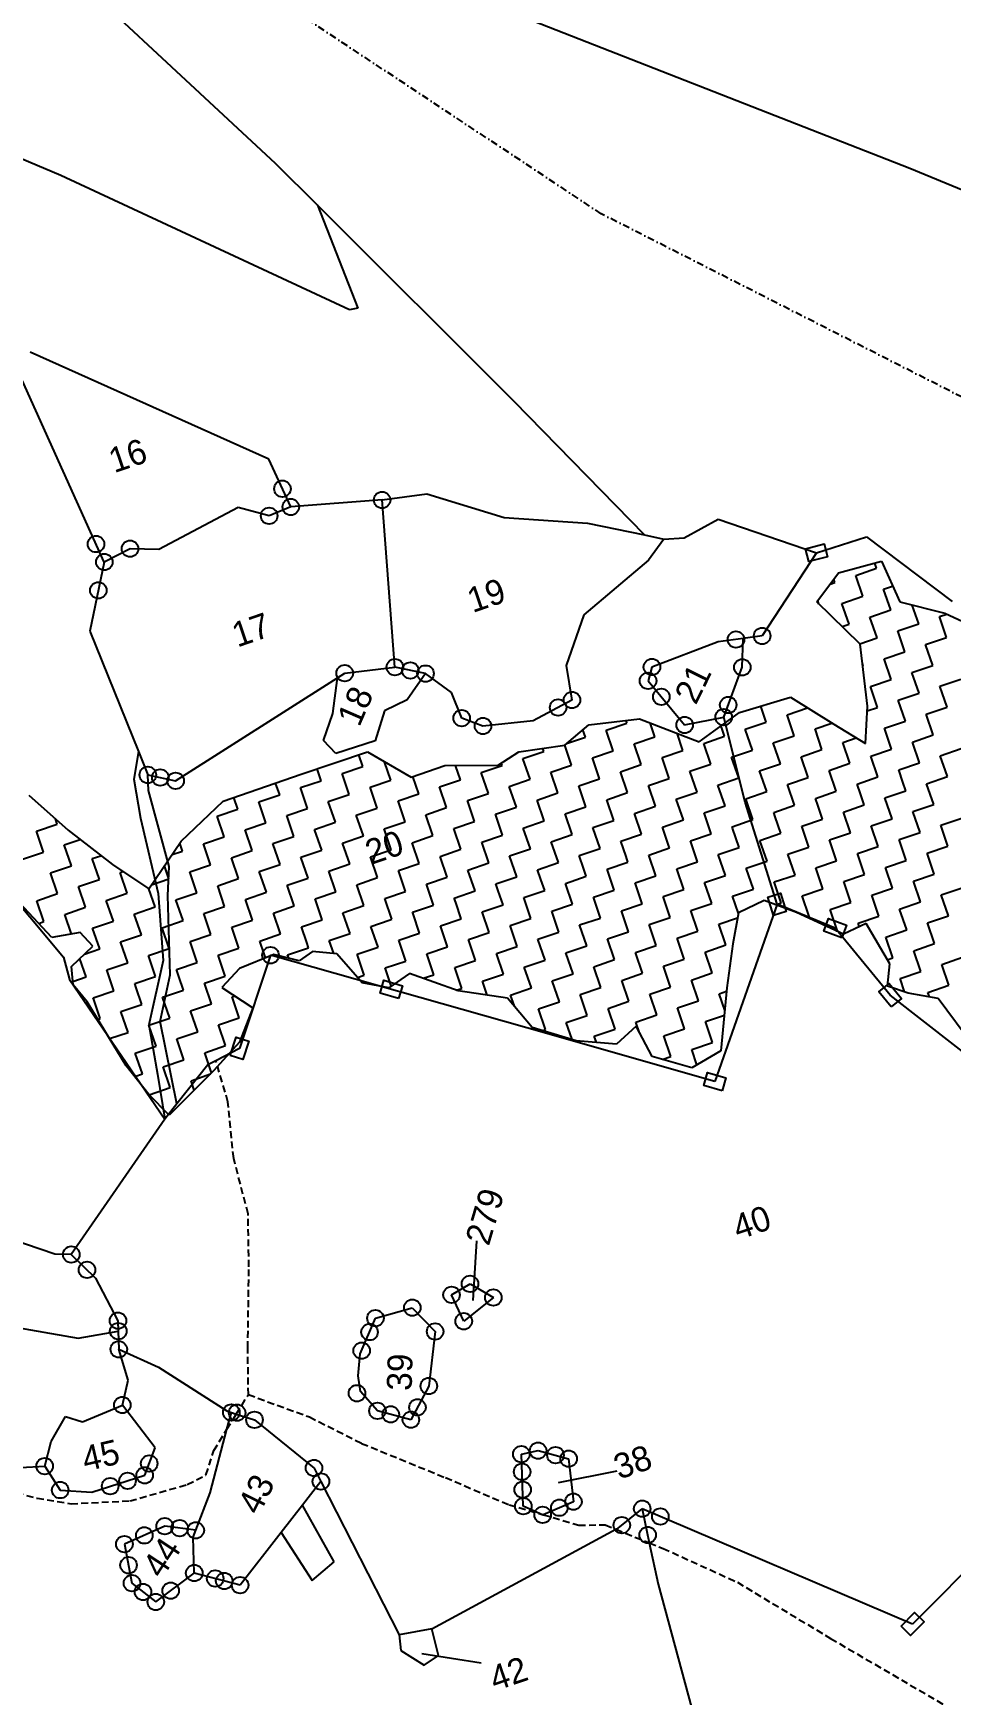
# Model space of a CAD drawing. Header units: metres. Extents: x 322986 to 329400, y 1832749 to 1836820.
# Drawn here: x 327914 to 328584, y 1834512 to 1835725 of the extents above; entities that cross this region are included whole.
import ezdxf

# ---------------------------------------------------------------- set-up
doc = ezdxf.new("R2010")
doc.units = ezdxf.units.M
doc.header["$MEASUREMENT"] = 0
doc.linetypes.add('DASHDOT', pattern=[1, 0.5, -0.25, 0, -0.25])
doc.linetypes.add('DASHED', pattern=[0.75, 0.5, -0.25])
for name, color, linetype in [('LINE_FOOTPATH', 1, 'DASHED'), ('POLY_HATCH', 12, 'Continuous'), ('POLY_PARCEL', 6, 'Continuous'), ('POLY_WATER', 4, 'Continuous'), ('TEXT_PARCEL', 7, 'Continuous'), ('V_BOUND_STREAM_LINE', 7, 'DASHDOT')]:
    doc.layers.add(name, color=color, linetype=linetype)
doc.styles.get("Standard").update_dxf_attribs({"font": 'simplex.shx'})
doc.styles.add('TEXT_MAP', font='')
doc.styles.get('TEXT_MAP').set_extended_font_data('Kruti Dev 050')
doc.dimstyles.get("Standard").update_dxf_attribs({"dimtxt": 0.18, "dimasz": 0.18, "dimexe": 0.18, "dimexo": 0.0625, "dimgap": 0.09, "dimtad": 0, "dimtih": 1, "dimtoh": 1, "dimdec": 4, "dimzin": 0, "dimdsep": 46, "dimtxsty": 'Standard', "dimcen": 0.09, "dimadec": 0, "dimazin": 0, "dimtfac": 1, "dimtdec": 4, "dimtofl": 0, "dimtmove": 0, "dimatfit": 3, "dimfxl": 1, "dimtolj": 1, "dimtzin": 0, "dimarcsym": 0})

msp = doc.modelspace()

# ---------------------------------------------------------------- linework, layer by layer
for points in [[(328478.2, 1835348.9), (328491.9, 1835352.4), (328494.3, 1835343), (328480.6, 1835339.5)], [(328454.9, 1835081.1), (328450.7, 1835094.5), (328460, 1835097.4), (328464.2, 1835084)], [(328504.9, 1835064.8), (328491.7, 1835069.7), (328495, 1835078.8), (328508.2, 1835073.9)], [(328181.1, 1835020.4), (328167.6, 1835024.4), (328170.4, 1835033.8), (328183.9, 1835029.7)], [(328540.8, 1835014.3), (328531.8, 1835025.2), (328539.4, 1835031.4), (328548.3, 1835020.5)], [(328058.1, 1834978.9), (328062.6, 1834992.2), (328071.8, 1834989.2), (328067.4, 1834975.8)], [(328417.5, 1834953.1), (328403.9, 1834956.9), (328406.6, 1834966.3), (328420.1, 1834962.4)], [(328548, 1834562), (328557.9, 1834571.9), (328564.8, 1834565.1), (328554.9, 1834555.1)]]:
    msp.add_lwpolyline(points, close=True)
for centre in [(328096.3, 1835392.7), (328102.4, 1835379.4), (328169.1, 1835384.5), (328086.6, 1835372.9), (327960.2, 1835352.3), (327985, 1835348.9), (327966.2, 1835339.2), (327961.9, 1835318.5), (328427.5, 1835282.6), (328446.6, 1835285.2), (328141.8, 1835258), (328178.4, 1835262.4), (328189.7, 1835260), (328200.8, 1835257.7), (328366.1, 1835262.5), (328432.1, 1835262.3), (328363.3, 1835252.4), (328297.6, 1835232.9), (328307.7, 1835238.4), (328373, 1835240.7), (328421.8, 1835234.8), (328227.2, 1835225.2), (328390, 1835220.2), (328418.5, 1835225.9), (328242.7, 1835219.4), (327998, 1835183.7), (328007.1, 1835181.8), (328018.3, 1835179.4), (328087.6, 1835052), (327942.1, 1834833.4), (327953.6, 1834822.2), (328233.3, 1834812), (328219.8, 1834804), (328250.3, 1834802), (327976.2, 1834785.1), (328164.2, 1834786.9), (328191.1, 1834794.6), (328228.7, 1834784.7), (327976.4, 1834777.5), (328159.9, 1834776.8), (328207.8, 1834777.2), (327976.8, 1834764.2), (328154.1, 1834763.2), (328203.2, 1834737.4), (327979.4, 1834723.5), (328150.7, 1834732.1), (328059, 1834718.1), (328063.2, 1834717.9), (328075.9, 1834712.7), (328165.7, 1834719.3), (328175.4, 1834716.7), (328190.1, 1834712.8), (328194.9, 1834721.8), (328270.8, 1834687.6), (328283, 1834690.2), (328295.7, 1834686.9), (327922.7, 1834678.9), (327999, 1834680.8), (328119.4, 1834677.5), (328271.3, 1834674.8), (328305.3, 1834684.3), (327970.5, 1834664.2), (327983.2, 1834668.2), (327995.7, 1834672.2), (328124.4, 1834667.7), (328271.7, 1834661.7), (327934, 1834661.4), (328272.2, 1834649.6), (328308.8, 1834652.9), (328286.3, 1834643.3), (328298.5, 1834648.5), (328359, 1834647.8), (328372.3, 1834642.1), (327995.4, 1834628.3), (328010.3, 1834635), (328021.3, 1834633.6), (328033, 1834632), (328344.1, 1834635.8), (328363, 1834628.6), (327980.9, 1834621.9), (327983.9, 1834606.5), (327986.4, 1834593.4), (328031.9, 1834600.8), (328047.2, 1834596.8), (328053.8, 1834595), (328065.4, 1834591.9), (327994.5, 1834587), (328003.8, 1834579.7), (328014.7, 1834587.9)]:
    msp.add_circle(centre, 6.03)
at = {"layer": 'LINE_FOOTPATH', "ltscale": 10}
for p, q in [((328056.5, 1834944.9), (328047.7, 1834975)), ((328060.7, 1834903.6), (328056.5, 1834944.9)), ((328071.2, 1834863.1), (328060.7, 1834903.6)), ((328071.8, 1834824.5), (328071.2, 1834863.1)), ((328071, 1834765.1), (328071.8, 1834824.5)), ((328071.4, 1834731.1), (328071, 1834765.1)), ((328062.6, 1834716.9), (328071.4, 1834731.1)), ((328071.4, 1834731.1), (328116, 1834714.8)), ((328055.8, 1834705.8), (328062.6, 1834716.9)), ((328046.2, 1834690.3), (328055.8, 1834705.8)), ((328116, 1834714.8), (328154.1, 1834695.5)), ((328154.1, 1834695.5), (328215.3, 1834670.5)), ((328040.4, 1834672.4), (328046.2, 1834690.3)), ((327866, 1834669), (327917.1, 1834655.5)), ((328026.8, 1834665.4), (328040.4, 1834672.4)), ((328215.3, 1834670.5), (328261.8, 1834650.7)), ((327985, 1834653.5), (328026.8, 1834665.4)), ((327917.1, 1834655.5), (327941.9, 1834651.4)), ((327941.9, 1834651.4), (327985, 1834653.5)), ((328261.8, 1834650.7), (328284.4, 1834644.1)), ((328284.4, 1834644.1), (328286.7, 1834643.4)), ((328286.7, 1834643.4), (328312.7, 1834635.8)), ((328312.7, 1834635.8), (328332, 1834636)), ((328332, 1834636), (328339.8, 1834632.8)), ((328339.8, 1834632.8), (328364.2, 1834622.8)), ((328364.2, 1834622.8), (328374.2, 1834618.8)), ((328374.2, 1834618.8), (328428.5, 1834594.1)), ((328428.5, 1834594.1), (328496.5, 1834553.1)), ((328496.5, 1834553.1), (328583.4, 1834502.3))]:
    msp.add_line(p, q, dxfattribs=at)
at = {"layer": 'POLY_HATCH'}
for p, q in [((328502.4, 1835331.2), (328533.7, 1835339.7)), ((328533.7, 1835339.7), (328547.2, 1835310.1)), ((328486.5, 1835310), (328502.4, 1835331.2)), ((328518.2, 1835279.3), (328486.5, 1835310)), ((328547.2, 1835310.1), (328579.9, 1835301.8)), ((328579.9, 1835301.8), (328605.8, 1835290)), ((328523.5, 1835233.9), (328518.2, 1835279.3)), ((328430.1, 1835229.2), (328467.3, 1835240.4)), ((328467.3, 1835240.4), (328499, 1835220.7)), ((328400.7, 1835207.8), (328430.1, 1835229.2)), ((328522, 1835206.6), (328523.5, 1835233.9)), ((328302.5, 1835205.5), (328320, 1835220.4)), ((328320, 1835220.4), (328357.1, 1835224.7)), ((328357.1, 1835224.7), (328400.7, 1835207.8)), ((328499, 1835220.7), (328522, 1835206.6)), ((328268.8, 1835200.5), (328302.5, 1835205.5)), ((328110, 1835184.3), (328158.4, 1835200.5)), ((328158.4, 1835200.5), (328190.3, 1835182.1)), ((328190.3, 1835182.1), (328214.8, 1835190.7)), ((328214.8, 1835190.7), (328253.9, 1835190.8)), ((328253.9, 1835190.8), (328268.8, 1835200.5)), ((328052.9, 1835164.5), (328110, 1835184.3)), ((327911.1, 1835168.9), (327939.9, 1835143.3)), ((328022.4, 1835135.4), (328052.9, 1835164.5)), ((327939.9, 1835143.3), (327972.1, 1835118.3)), ((327998.8, 1835100.5), (328022.4, 1835135.4)), ((327972.1, 1835118.3), (327998.8, 1835100.5)), ((327928, 1835065), (327901.2, 1835093.8)), ((328429.4, 1835083), (328425.1, 1835060.3)), ((328448.1, 1835092.1), (328429.4, 1835083)), ((328471.8, 1835083.3), (328448.1, 1835092.1)), ((328505.9, 1835067.4), (328471.8, 1835083.3)), ((327948.6, 1835068.7), (327928, 1835065)), ((327957.9, 1835058.6), (327948.6, 1835068.7)), ((328522.6, 1835075.3), (328505.9, 1835067.4)), ((328539.8, 1835045.7), (328522.6, 1835075.3)), ((327942.3, 1835043.7), (327957.9, 1835058.6)), ((328425.1, 1835060.3), (328420.8, 1835028.3)), ((328090.1, 1835052.5), (328064.9, 1835042.3)), ((328108.6, 1835048), (328090.1, 1835052.5)), ((328118.3, 1835054.7), (328108.6, 1835048)), ((328135.9, 1835053), (328118.3, 1835054.7)), ((328154.5, 1835031.9), (328135.9, 1835053)), ((328538.2, 1835029.5), (328539.8, 1835045.7)), ((327943.5, 1835030.3), (327942.3, 1835043.7)), ((328064.9, 1835042.3), (328052.1, 1835028.4)), ((328173.9, 1835028.3), (328154.5, 1835031.9)), ((328189.1, 1835038.7), (328173.9, 1835028.3)), ((328224.7, 1835025.9), (328189.1, 1835038.7)), ((327953.6, 1835018), (327943.5, 1835030.3)), ((328052.1, 1835028.4), (328074.7, 1835013.6)), ((328260.7, 1835020.6), (328224.7, 1835025.9)), ((328278.7, 1834999.3), (328260.7, 1835020.6)), ((328420.8, 1835028.3), (328416.5, 1834982.2)), ((328553.2, 1835024.4), (328538.2, 1835029.5)), ((328575.2, 1835020.5), (328553.2, 1835024.4)), ((328601.1, 1834985.3), (328575.2, 1835020.5)), ((327982.1, 1834971.3), (327953.6, 1835018)), ((328074.7, 1835013.6), (328065, 1834988.5)), ((328310.7, 1834989.6), (328278.7, 1834999.3)), ((328354.6, 1835000.2), (328340.3, 1834987)), ((328366.2, 1834978), (328354.6, 1835000.2)), ((328065, 1834988.5), (328046, 1834967.5)), ((328340.3, 1834987), (328310.7, 1834989.6)), ((327998.8, 1834950.2), (327982.1, 1834971.3)), ((328395.2, 1834969.7), (328366.2, 1834978)), ((328416.5, 1834982.2), (328395.2, 1834969.7)), ((328046, 1834967.5), (328013.5, 1834935.2)), ((328013.5, 1834935.2), (327998.8, 1834950.2))]:
    msp.add_line(p, q, dxfattribs=at)
at = {"layer": 'POLY_HATCH', "linetype": 'Continuous'}
for p, q in [((328530.1, 1835334.6), (328528.8, 1835338.4)), ((328496.3, 1835323.1), (328499.7, 1835324.2)), ((328499.7, 1835324.2), (328498.9, 1835326.6)), ((328514.9, 1835329.4), (328530.1, 1835334.6)), ((328520.1, 1835314.2), (328514.9, 1835329.4)), ((328488.1, 1835308.5), (328487.2, 1835311)), ((328504.9, 1835309), (328520.1, 1835314.2)), ((328535.3, 1835319.4), (328541.9, 1835321.6)), ((328540.5, 1835304.2), (328535.3, 1835319.4)), ((328510.1, 1835293.8), (328504.9, 1835309)), ((328525.3, 1835299), (328540.5, 1835304.2)), ((328530.5, 1835283.8), (328525.3, 1835299)), ((328560.9, 1835294.1), (328556.2, 1835307.8)), ((328576.1, 1835299.3), (328581.4, 1835301.1)), ((328581.3, 1835284.1), (328576.1, 1835299.3)), ((328505, 1835292.1), (328510.1, 1835293.8)), ((328545.7, 1835289), (328560.9, 1835294.1)), ((328550.8, 1835273.7), (328545.7, 1835289)), ((328518, 1835279.5), (328530.5, 1835283.8)), ((328566, 1835278.9), (328581.3, 1835284.1)), ((328571.2, 1835263.7), (328566, 1835278.9)), ((328520.4, 1835263.4), (328519.9, 1835265)), ((328520.1, 1835263.3), (328520.4, 1835263.4)), ((328535.6, 1835268.6), (328550.8, 1835273.7)), ((328540.8, 1835253.4), (328535.6, 1835268.6)), ((328556, 1835258.5), (328571.2, 1835263.7)), ((328525.6, 1835248.2), (328540.8, 1835253.4)), ((328561.2, 1835243.3), (328556, 1835258.5)), ((328576.4, 1835248.5), (328591.6, 1835253.7)), ((328530.8, 1835233), (328525.6, 1835248.2)), ((328546, 1835238.2), (328561.2, 1835243.3)), ((328551.2, 1835222.9), (328546, 1835238.2)), ((328581.6, 1835233.3), (328576.4, 1835248.5)), ((328449.6, 1835222.3), (328445.6, 1835233.9)), ((328464.8, 1835227.5), (328479.8, 1835232.6)), ((328469.9, 1835212.3), (328464.8, 1835227.5)), ((328523.3, 1835230.4), (328530.8, 1835233)), ((328566.4, 1835228.1), (328581.6, 1835233.3)), ((328571.6, 1835212.9), (328566.4, 1835228.1)), ((328317.5, 1835211.3), (328315.7, 1835216.7)), ((328332.7, 1835216.4), (328347.9, 1835221.6)), ((328337.9, 1835201.2), (328332.7, 1835216.4)), ((328347.9, 1835221.6), (328347.3, 1835223.6)), ((328368.3, 1835211.6), (328364.9, 1835221.7)), ((328388.7, 1835201.6), (328384.5, 1835214.1)), ((328419.1, 1835211.9), (328416.6, 1835219.4)), ((328434.3, 1835217.1), (328449.6, 1835222.3)), ((328439.5, 1835201.9), (328434.3, 1835217.1)), ((328485.2, 1835217.4), (328497.5, 1835221.6)), ((328490.3, 1835202.2), (328485.2, 1835217.4)), ((328536, 1835217.8), (328551.2, 1835222.9)), ((328541.1, 1835202.6), (328536, 1835217.8)), ((328287.1, 1835200.9), (328286.4, 1835203.1)), ((328307.5, 1835190.9), (328302.5, 1835205.5)), ((328303.8, 1835206.6), (328317.5, 1835211.3)), ((328353.1, 1835206.4), (328368.3, 1835211.6)), ((328358.3, 1835191.2), (328353.1, 1835206.4)), ((328403.9, 1835206.7), (328419.1, 1835211.9)), ((328409.1, 1835191.5), (328403.9, 1835206.7)), ((328424.3, 1835196.7), (328439.5, 1835201.9)), ((328454.7, 1835207.1), (328469.9, 1835212.3)), ((328459.9, 1835191.9), (328454.7, 1835207.1)), ((328475.1, 1835197), (328490.3, 1835202.2)), ((328505.5, 1835207.4), (328515.3, 1835210.7)), ((328510.7, 1835192.2), (328505.5, 1835207.4)), ((328525.9, 1835197.4), (328541.1, 1835202.6)), ((328556.3, 1835207.7), (328571.6, 1835212.9)), ((328561.5, 1835192.5), (328556.3, 1835207.7)), ((328576.7, 1835197.7), (328591.9, 1835202.9)), ((328139.9, 1835184.7), (328155.1, 1835189.9)), ((328155.1, 1835189.9), (328152.2, 1835198.4)), ((328175.5, 1835179.9), (328170.9, 1835193.3)), ((328226.3, 1835180.2), (328222.7, 1835190.7)), ((328241.5, 1835185.4), (328256.7, 1835190.6)), ((328256.7, 1835190.6), (328256.1, 1835192.2)), ((328271.9, 1835195.7), (328287.1, 1835200.9)), ((328277.1, 1835180.5), (328271.9, 1835195.7)), ((328292.3, 1835185.7), (328307.5, 1835190.9)), ((328322.7, 1835196.1), (328337.9, 1835201.2)), ((328327.9, 1835180.9), (328322.7, 1835196.1)), ((328343.1, 1835186), (328358.3, 1835191.2)), ((328373.5, 1835196.4), (328388.7, 1835201.6)), ((328378.7, 1835181.2), (328373.5, 1835196.4)), ((328393.9, 1835186.4), (328409.1, 1835191.5)), ((328429.5, 1835181.5), (328424.3, 1835196.7)), ((328444.7, 1835186.7), (328459.9, 1835191.9)), ((328480.3, 1835181.8), (328475.1, 1835197)), ((328495.5, 1835187), (328510.7, 1835192.2)), ((328531.1, 1835182.2), (328525.9, 1835197.4)), ((328546.3, 1835187.3), (328561.5, 1835192.5)), ((328580.5, 1835186.6), (328576.7, 1835197.7)), ((328094.3, 1835169.2), (328091.3, 1835177.8)), ((328109.5, 1835174.4), (328124.7, 1835179.5)), ((328124.7, 1835179.5), (328121.7, 1835188.2)), ((328145.1, 1835169.5), (328139.9, 1835184.7)), ((328160.3, 1835174.7), (328175.5, 1835179.9)), ((328195.9, 1835169.8), (328191.5, 1835182.5)), ((328211.1, 1835175), (328226.3, 1835180.2)), ((328246.7, 1835170.2), (328241.5, 1835185.4)), ((328261.9, 1835175.3), (328277.1, 1835180.5)), ((328297.5, 1835170.5), (328292.3, 1835185.7)), ((328312.7, 1835175.7), (328327.9, 1835180.9)), ((328348.3, 1835170.8), (328343.1, 1835186)), ((328363.5, 1835176), (328378.7, 1835181.2)), ((328399.1, 1835171.2), (328393.9, 1835186.4)), ((328414.3, 1835176.3), (328429.5, 1835181.5)), ((328449.9, 1835171.5), (328444.7, 1835186.7)), ((328465.1, 1835176.7), (328480.3, 1835181.8)), ((328500.7, 1835171.8), (328495.5, 1835187)), ((328515.9, 1835177), (328531.1, 1835182.2)), ((328549.4, 1835178.3), (328546.3, 1835187.3)), ((328551.5, 1835172.1), (328549.4, 1835178.3)), ((328566.7, 1835177.3), (328581.9, 1835182.5)), ((328571.9, 1835162.1), (328566.7, 1835177.3)), ((328581.9, 1835182.5), (328580.5, 1835186.6)), ((328063.8, 1835158.8), (328060.9, 1835167.3)), ((328079, 1835164), (328094.3, 1835169.2)), ((328114.6, 1835159.1), (328109.5, 1835174.4)), ((328129.8, 1835164.3), (328145.1, 1835169.5)), ((328165.4, 1835159.5), (328160.3, 1835174.7)), ((328180.7, 1835164.7), (328195.9, 1835169.8)), ((328216.2, 1835159.8), (328211.1, 1835175)), ((328231.5, 1835165), (328246.7, 1835170.2)), ((328267.1, 1835160.1), (328261.9, 1835175.3)), ((328282.3, 1835165.3), (328297.5, 1835170.5)), ((328287.4, 1835150.1), (328282.3, 1835165.3)), ((328317.9, 1835160.5), (328312.7, 1835175.7)), ((328333.1, 1835165.6), (328348.3, 1835170.8)), ((328338.2, 1835150.4), (328333.1, 1835165.6)), ((328368.7, 1835160.8), (328363.5, 1835176)), ((328383.9, 1835166), (328399.1, 1835171.2)), ((328389.1, 1835150.8), (328383.9, 1835166)), ((328419.5, 1835161.1), (328414.3, 1835176.3)), ((328434.7, 1835166.3), (328449.9, 1835171.5)), ((328439.9, 1835151.1), (328434.7, 1835166.3)), ((328470.3, 1835161.5), (328465.1, 1835176.7)), ((328485.5, 1835166.6), (328500.7, 1835171.8)), ((328487.2, 1835161.6), (328485.5, 1835166.6)), ((328518.3, 1835169.9), (328515.9, 1835177)), ((328521.1, 1835161.8), (328518.3, 1835169.9)), ((328536.3, 1835167), (328551.5, 1835172.1)), ((328541.5, 1835151.7), (328536.3, 1835167)), ((328048.6, 1835153.6), (328063.8, 1835158.8)), ((328053.8, 1835138.4), (328048.6, 1835153.6)), ((328084.2, 1835148.8), (328079, 1835164)), ((328099.4, 1835154), (328114.6, 1835159.1)), ((328104.6, 1835138.8), (328099.4, 1835154)), ((328135, 1835149.1), (328129.8, 1835164.3)), ((328150.2, 1835154.3), (328165.4, 1835159.5)), ((328155.4, 1835139.1), (328150.2, 1835154.3)), ((328185.8, 1835149.4), (328180.7, 1835164.7)), ((328201, 1835154.6), (328216.2, 1835159.8)), ((328206.2, 1835139.4), (328201, 1835154.6)), ((328236.6, 1835149.8), (328231.5, 1835165)), ((328251.8, 1835155), (328267.1, 1835160.1)), ((328257, 1835139.7), (328251.8, 1835155)), ((328302.7, 1835155.3), (328317.9, 1835160.5)), ((328307.8, 1835140.1), (328302.7, 1835155.3)), ((328353.5, 1835155.6), (328368.7, 1835160.8)), ((328358.6, 1835140.4), (328353.5, 1835155.6)), ((328404.3, 1835155.9), (328419.5, 1835161.1)), ((328409.4, 1835140.7), (328404.3, 1835155.9)), ((328455.1, 1835156.3), (328470.3, 1835161.5)), ((328456.1, 1835153.2), (328455.1, 1835156.3)), ((328460.2, 1835141.1), (328456.1, 1835153.2)), ((328490.7, 1835151.4), (328487.2, 1835161.6)), ((328505.9, 1835156.6), (328521.1, 1835161.8)), ((328511.1, 1835141.4), (328505.9, 1835156.6)), ((328556.7, 1835156.9), (328571.9, 1835162.1)), ((328561.9, 1835141.7), (328556.7, 1835156.9)), ((327916.6, 1835142.6), (327931.8, 1835147.8)), ((327921.8, 1835127.4), (327916.6, 1835142.6)), ((327931.8, 1835147.8), (327930.5, 1835151.7)), ((328069, 1835143.6), (328084.2, 1835148.8)), ((328074.2, 1835128.4), (328069, 1835143.6)), ((328119.8, 1835143.9), (328135, 1835149.1)), ((328125, 1835128.7), (328119.8, 1835143.9)), ((328170.6, 1835144.3), (328185.8, 1835149.4)), ((328175.8, 1835129.1), (328170.6, 1835144.3)), ((328221.4, 1835144.6), (328236.6, 1835149.8)), ((328226.6, 1835129.4), (328221.4, 1835144.6)), ((328272.2, 1835144.9), (328287.4, 1835150.1)), ((328277.4, 1835129.7), (328272.2, 1835144.9)), ((328323, 1835145.3), (328338.2, 1835150.4)), ((328328.2, 1835130), (328323, 1835145.3)), ((328373.8, 1835145.6), (328389.1, 1835150.8)), ((328378.3, 1835132.4), (328373.8, 1835145.6)), ((328424.6, 1835145.9), (328439.9, 1835151.1)), ((328425, 1835144.9), (328424.6, 1835145.9)), ((328429.8, 1835130.7), (328425, 1835144.9)), ((328445, 1835135.9), (328460.2, 1835141.1)), ((328475.5, 1835146.2), (328490.7, 1835151.4)), ((328480.6, 1835131), (328475.5, 1835146.2)), ((328495.8, 1835136.2), (328511.1, 1835141.4)), ((328526.3, 1835146.6), (328541.5, 1835151.7)), ((328531.4, 1835131.4), (328526.3, 1835146.6)), ((328546.6, 1835136.5), (328561.9, 1835141.7)), ((328577.1, 1835146.9), (328592.3, 1835152.1)), ((328582.2, 1835131.7), (328577.1, 1835146.9)), ((327937, 1835132.6), (327948.6, 1835136.5)), ((327942.2, 1835117.4), (327937, 1835132.6)), ((328023.4, 1835128.1), (328021.4, 1835133.9)), ((328038.6, 1835133.3), (328053.8, 1835138.4)), ((328043.8, 1835118), (328038.6, 1835133.3)), ((328089.4, 1835133.6), (328104.6, 1835138.8)), ((328094.6, 1835118.4), (328089.4, 1835133.6)), ((328140.2, 1835133.9), (328155.4, 1835139.1)), ((328145.4, 1835118.7), (328140.2, 1835133.9)), ((328160.6, 1835123.9), (328175.8, 1835129.1)), ((328191, 1835134.2), (328206.2, 1835139.4)), ((328196.2, 1835119), (328191, 1835134.2)), ((328211.4, 1835124.2), (328226.6, 1835129.4)), ((328241.8, 1835134.6), (328257, 1835139.7)), ((328247, 1835119.4), (328241.8, 1835134.6)), ((328262.2, 1835124.5), (328277.4, 1835129.7)), ((328292.6, 1835134.9), (328307.8, 1835140.1)), ((328297.8, 1835119.7), (328292.6, 1835134.9)), ((328313, 1835124.9), (328328.2, 1835130)), ((328343.4, 1835135.2), (328358.6, 1835140.4)), ((328347.2, 1835124), (328343.4, 1835135.2)), ((328363.8, 1835125.2), (328379, 1835130.4)), ((328379, 1835130.4), (328378.3, 1835132.4)), ((328394.2, 1835135.6), (328409.3, 1835140.7)), ((328399.4, 1835120.3), (328394.2, 1835135.6)), ((328409.3, 1835140.7), (328409.4, 1835140.7)), ((328414.6, 1835125.5), (328429.8, 1835130.7)), ((328450.2, 1835120.7), (328445, 1835135.9)), ((328465.4, 1835125.9), (328480.6, 1835131)), ((328501, 1835121), (328495.8, 1835136.2)), ((328516.2, 1835126.2), (328531.4, 1835131.4)), ((328551.8, 1835121.3), (328546.6, 1835136.5)), ((328567, 1835126.5), (328582.2, 1835131.7)), ((327906.6, 1835122.2), (327921.8, 1835127.4)), ((327927, 1835112.2), (327942.2, 1835117.4)), ((327957.4, 1835122.6), (327963.8, 1835124.7)), ((327962.6, 1835107.4), (327957.4, 1835122.6)), ((328013.4, 1835107.7), (328010.1, 1835117.2)), ((328015.7, 1835125.5), (328023.4, 1835128.1)), ((328028.6, 1835112.9), (328043.8, 1835118)), ((328059, 1835123.2), (328074.2, 1835128.4)), ((328064.2, 1835108), (328059, 1835123.2)), ((328079.4, 1835113.2), (328094.6, 1835118.4)), ((328109.8, 1835123.6), (328125, 1835128.7)), ((328115, 1835108.3), (328109.8, 1835123.6)), ((328130.2, 1835113.5), (328145.4, 1835118.7)), ((328165.8, 1835108.7), (328160.6, 1835123.9)), ((328181, 1835113.9), (328196.2, 1835119)), ((328216.6, 1835109), (328211.4, 1835124.2)), ((328231.8, 1835114.2), (328247, 1835119.4)), ((328267.4, 1835109.3), (328262.2, 1835124.5)), ((328282.6, 1835114.5), (328297.8, 1835119.7)), ((328316.1, 1835115.7), (328313, 1835124.9)), ((328333.4, 1835114.8), (328348.6, 1835120)), ((328348.6, 1835120), (328347.2, 1835124)), ((328369, 1835110), (328363.8, 1835125.2)), ((328384.2, 1835115.2), (328399.4, 1835120.3)), ((328419.8, 1835110.3), (328414.6, 1835125.5)), ((328435, 1835115.5), (328450.2, 1835120.7)), ((328470.6, 1835110.6), (328465.4, 1835125.9)), ((328485.8, 1835115.8), (328501, 1835121)), ((328521.4, 1835111), (328516.2, 1835126.2)), ((328536.6, 1835116.2), (328551.8, 1835121.3)), ((328572.2, 1835111.3), (328567, 1835126.5)), ((327932.1, 1835097), (327927, 1835112.2)), ((327947.3, 1835102.2), (327962.6, 1835107.4)), ((327977.8, 1835112.5), (327979.7, 1835113.2)), ((327982.9, 1835097.3), (327977.8, 1835112.5)), ((328000.8, 1835103.4), (328013.4, 1835107.7)), ((328033.7, 1835097.7), (328028.6, 1835112.9)), ((328049, 1835102.8), (328064.2, 1835108)), ((328084.6, 1835098), (328079.4, 1835113.2)), ((328099.8, 1835103.2), (328115, 1835108.3)), ((328135.4, 1835098.3), (328130.2, 1835113.5)), ((328150.6, 1835103.5), (328165.8, 1835108.7)), ((328186.2, 1835098.6), (328181, 1835113.9)), ((328201.4, 1835103.8), (328216.6, 1835109)), ((328237, 1835099), (328231.8, 1835114.2)), ((328252.2, 1835104.2), (328267.4, 1835109.3)), ((328285, 1835107.3), (328282.6, 1835114.5)), ((328287.8, 1835099.3), (328285, 1835107.3)), ((328303, 1835104.5), (328318.2, 1835109.7)), ((328318.2, 1835109.7), (328316.1, 1835115.7)), ((328338.6, 1835099.6), (328333.4, 1835114.8)), ((328353.8, 1835104.8), (328369, 1835110)), ((328359, 1835089.6), (328353.8, 1835104.8)), ((328389.4, 1835100), (328384.2, 1835115.2)), ((328404.6, 1835105.1), (328419.8, 1835110.3)), ((328409.8, 1835089.9), (328404.6, 1835105.1)), ((328440.2, 1835100.3), (328435, 1835115.5)), ((328455.4, 1835105.5), (328470.6, 1835110.6)), ((328460.6, 1835090.3), (328455.4, 1835105.5)), ((328491, 1835100.6), (328485.8, 1835115.8)), ((328506.2, 1835105.8), (328521.4, 1835111)), ((328511.4, 1835090.6), (328506.2, 1835105.8)), ((328541.8, 1835100.9), (328536.6, 1835116.2)), ((328557, 1835106.1), (328572.2, 1835111.3)), ((328562.2, 1835090.9), (328557, 1835106.1)), ((327916.9, 1835091.8), (327932.1, 1835097)), ((327952.5, 1835087), (327947.3, 1835102.2)), ((327967.7, 1835092.1), (327982.9, 1835097.3)), ((328003.3, 1835087.3), (327998.8, 1835100.5)), ((328018.5, 1835092.5), (328033.7, 1835097.7)), ((328023.7, 1835077.3), (328018.5, 1835092.5)), ((328054.1, 1835087.6), (328049, 1835102.8)), ((328069.3, 1835092.8), (328084.6, 1835098)), ((328074.5, 1835077.6), (328069.3, 1835092.8)), ((328104.9, 1835088), (328099.8, 1835103.2)), ((328120.1, 1835093.1), (328135.4, 1835098.3)), ((328125.3, 1835077.9), (328120.1, 1835093.1)), ((328155.7, 1835088.3), (328150.6, 1835103.5)), ((328171, 1835093.5), (328186.2, 1835098.6)), ((328176.1, 1835078.3), (328171, 1835093.5)), ((328206.5, 1835088.6), (328201.4, 1835103.8)), ((328221.8, 1835093.8), (328237, 1835099)), ((328222.8, 1835090.6), (328221.8, 1835093.8)), ((328253.9, 1835099), (328252.2, 1835104.2)), ((328257.4, 1835088.9), (328253.9, 1835099)), ((328272.6, 1835094.1), (328287.8, 1835099.3)), ((328277.7, 1835078.9), (328272.6, 1835094.1)), ((328308.2, 1835089.3), (328303, 1835104.5)), ((328323.4, 1835094.4), (328338.6, 1835099.6)), ((328328.5, 1835079.2), (328323.4, 1835094.4)), ((328374.2, 1835094.8), (328389.4, 1835100)), ((328379.4, 1835079.6), (328374.2, 1835094.8)), ((328425, 1835095.1), (328440.2, 1835100.3)), ((328429.3, 1835082.5), (328425, 1835095.1)), ((328475.8, 1835095.4), (328491, 1835100.6)), ((328481, 1835080.2), (328475.8, 1835095.4)), ((328526.6, 1835095.8), (328541.8, 1835100.9)), ((328531.8, 1835080.6), (328526.6, 1835095.8)), ((328577.4, 1835096.1), (328592.6, 1835101.3)), ((328582.6, 1835080.9), (328577.4, 1835096.1)), ((327922.1, 1835076.6), (327916.9, 1835091.8)), ((327937.3, 1835081.8), (327952.5, 1835087)), ((327942.2, 1835067.5), (327937.3, 1835081.8)), ((327972.9, 1835076.9), (327967.7, 1835092.1)), ((327988.1, 1835082.1), (328003.3, 1835087.3)), ((327993.3, 1835066.9), (327988.1, 1835082.1)), ((328038.9, 1835082.4), (328054.1, 1835087.6)), ((328044.1, 1835067.2), (328038.9, 1835082.4)), ((328089.7, 1835082.8), (328104.9, 1835088)), ((328094.9, 1835067.6), (328089.7, 1835082.8)), ((328140.5, 1835083.1), (328155.7, 1835088.3)), ((328145.1, 1835069.8), (328140.5, 1835083.1)), ((328191.3, 1835083.4), (328206.5, 1835088.6)), ((328191.7, 1835082.3), (328191.3, 1835083.4)), ((328196.5, 1835068.2), (328191.7, 1835082.3)), ((328226.9, 1835078.6), (328222.8, 1835090.6)), ((328242.1, 1835083.8), (328257.4, 1835088.9)), ((328247.3, 1835068.6), (328242.1, 1835083.8)), ((328292.9, 1835084.1), (328308.2, 1835089.3)), ((328298.1, 1835068.9), (328292.9, 1835084.1)), ((328343.8, 1835084.4), (328359, 1835089.6)), ((328348.9, 1835069.2), (328343.8, 1835084.4)), ((328394.6, 1835084.7), (328409.8, 1835089.9)), ((328399.7, 1835069.5), (328394.6, 1835084.7)), ((328456.7, 1835088.9), (328460.6, 1835090.3)), ((328496.2, 1835085.4), (328511.4, 1835090.6)), ((328501.3, 1835070.2), (328496.2, 1835085.4)), ((328516.6, 1835075.4), (328531.8, 1835080.6)), ((328547, 1835085.7), (328562.2, 1835090.9)), ((328552.2, 1835070.5), (328547, 1835085.7)), ((328567.4, 1835075.7), (328582.6, 1835080.9)), ((327918.4, 1835075.3), (327922.1, 1835076.6)), ((327957.7, 1835071.8), (327972.9, 1835076.9)), ((327962.9, 1835056.6), (327957.7, 1835071.8)), ((328008.5, 1835072.1), (328023.7, 1835077.3)), ((328013.7, 1835056.9), (328008.5, 1835072.1)), ((328059.3, 1835072.4), (328074.5, 1835077.6)), ((328064.5, 1835057.2), (328059.3, 1835072.4)), ((328110.1, 1835072.7), (328125.3, 1835077.9)), ((328114, 1835061.4), (328110.1, 1835072.7)), ((328145.7, 1835067.9), (328145.1, 1835069.8)), ((328160.9, 1835073.1), (328174.2, 1835077.6)), ((328166.1, 1835057.9), (328160.9, 1835073.1)), ((328174.2, 1835077.6), (328176.1, 1835078.3)), ((328181.3, 1835063), (328196.5, 1835068.2)), ((328211.7, 1835073.4), (328226.9, 1835078.6)), ((328216.9, 1835058.2), (328211.7, 1835073.4)), ((328232.1, 1835063.4), (328247.3, 1835068.6)), ((328262.5, 1835073.7), (328277.7, 1835078.9)), ((328267.7, 1835058.5), (328262.5, 1835073.7)), ((328282.9, 1835063.7), (328298.1, 1835068.9)), ((328313.3, 1835074.1), (328328.5, 1835079.2)), ((328318.5, 1835058.9), (328313.3, 1835074.1)), ((328333.7, 1835064), (328348.9, 1835069.2)), ((328364.1, 1835074.4), (328379.4, 1835079.6)), ((328369.3, 1835059.2), (328364.1, 1835074.4)), ((328384.5, 1835064.4), (328399.7, 1835069.5)), ((328414.9, 1835074.7), (328428.7, 1835079.4)), ((328420.1, 1835059.5), (328414.9, 1835074.7)), ((328479.5, 1835079.7), (328481, 1835080.2)), ((328500.5, 1835069.9), (328501.3, 1835070.2)), ((328517.4, 1835072.9), (328516.6, 1835075.4)), ((328536.9, 1835065.3), (328552.2, 1835070.5)), ((328572.5, 1835060.5), (328567.4, 1835075.7)), ((327951.8, 1835052.8), (327962.9, 1835056.6)), ((327978.1, 1835061.7), (327993.3, 1835066.9)), ((327983.3, 1835046.5), (327978.1, 1835061.7)), ((327998.5, 1835051.7), (328013.7, 1835056.9)), ((328028.9, 1835062.1), (328044.1, 1835067.2)), ((328034.1, 1835046.8), (328028.9, 1835062.1)), ((328049.3, 1835052), (328064.5, 1835057.2)), ((328079.7, 1835062.4), (328094.9, 1835067.6)), ((328082.9, 1835053.1), (328079.7, 1835062.4)), ((328100.1, 1835052.4), (328115.3, 1835057.5)), ((328115.3, 1835057.5), (328114, 1835061.4)), ((328130.5, 1835062.7), (328145.7, 1835067.9)), ((328133.8, 1835053.2), (328130.5, 1835062.7)), ((328150.9, 1835052.7), (328166.1, 1835057.9)), ((328186.5, 1835047.8), (328181.3, 1835063)), ((328201.7, 1835053), (328216.9, 1835058.2)), ((328237.3, 1835048.2), (328232.1, 1835063.4)), ((328252.5, 1835053.3), (328267.7, 1835058.5)), ((328288.1, 1835048.5), (328282.9, 1835063.7)), ((328303.3, 1835053.7), (328318.5, 1835058.9)), ((328338.9, 1835048.8), (328333.7, 1835064)), ((328354.1, 1835054), (328369.3, 1835059.2)), ((328389.7, 1835049.2), (328384.5, 1835064.4)), ((328404.9, 1835054.3), (328420.1, 1835059.5)), ((328542.1, 1835050.1), (328536.9, 1835065.3)), ((328557.3, 1835055.3), (328572.5, 1835060.5)), ((327952.9, 1835036.2), (327948.3, 1835049.4)), ((327968.1, 1835041.3), (327983.3, 1835046.5)), ((328003.7, 1835036.5), (327998.5, 1835051.7)), ((328018.9, 1835041.7), (328034.1, 1835046.8)), ((328051.8, 1835044.7), (328049.3, 1835052)), ((328054.5, 1835036.8), (328051.8, 1835044.7)), ((328083.9, 1835050), (328082.9, 1835053.1)), ((328100.9, 1835049.8), (328100.1, 1835052.4)), ((328156.1, 1835037.5), (328150.9, 1835052.7)), ((328171.3, 1835042.7), (328186.5, 1835047.8)), ((328206.9, 1835037.8), (328201.7, 1835053)), ((328222.1, 1835043), (328237.3, 1835048.2)), ((328257.7, 1835038.1), (328252.5, 1835053.3)), ((328272.9, 1835043.3), (328288.1, 1835048.5)), ((328308.5, 1835038.5), (328303.3, 1835053.7)), ((328323.7, 1835043.6), (328338.9, 1835048.8)), ((328359.3, 1835038.8), (328354.1, 1835054)), ((328374.5, 1835044), (328389.7, 1835049.2)), ((328379.7, 1835028.8), (328374.5, 1835044)), ((328410.1, 1835039.1), (328404.9, 1835054.3)), ((328538, 1835048.7), (328542.1, 1835050.1)), ((328562.5, 1835040.1), (328557.3, 1835055.3)), ((328577.7, 1835045.3), (328592.9, 1835050.5)), ((328582.9, 1835030.1), (328577.7, 1835045.3)), ((327943.3, 1835032.9), (327952.9, 1835036.2)), ((327973.2, 1835026.1), (327968.1, 1835041.3)), ((327988.4, 1835031.3), (328003.7, 1835036.5)), ((328020.7, 1835036.4), (328018.9, 1835041.7)), ((328024, 1835026.5), (328020.7, 1835036.4)), ((328039.3, 1835031.6), (328054.5, 1835036.8)), ((328151, 1835035.8), (328156.1, 1835037.5)), ((328175.7, 1835029.6), (328171.3, 1835042.7)), ((328199.1, 1835035.2), (328206.9, 1835037.8)), ((328227.3, 1835027.8), (328222.1, 1835043)), ((328242.5, 1835033), (328257.7, 1835038.1)), ((328245.9, 1835022.8), (328242.5, 1835033)), ((328278.1, 1835028.1), (328272.9, 1835043.3)), ((328293.3, 1835033.3), (328308.5, 1835038.5)), ((328298.5, 1835018.1), (328293.3, 1835033.3)), ((328328.9, 1835028.4), (328323.7, 1835043.6)), ((328344.1, 1835033.6), (328359.3, 1835038.8)), ((328349.3, 1835018.4), (328344.1, 1835033.6)), ((328394.9, 1835033.9), (328410.1, 1835039.1)), ((328400.1, 1835018.7), (328394.9, 1835033.9)), ((328547.3, 1835034.9), (328562.5, 1835040.1)), ((328550.6, 1835025.3), (328547.3, 1835034.9)), ((327958, 1835021), (327973.2, 1835026.1)), ((327958.5, 1835019.7), (327958, 1835021)), ((327963.2, 1835005.7), (327958.5, 1835019.7)), ((327989.6, 1835028.1), (327988.4, 1835031.3)), ((327993.6, 1835016.1), (327989.6, 1835028.1)), ((328008.8, 1835021.3), (328024, 1835026.5)), ((328014, 1835006.1), (328008.8, 1835021.3)), ((328044.4, 1835016.4), (328039.3, 1835031.6)), ((328059.6, 1835021.6), (328061.5, 1835022.2)), ((328064.8, 1835006.4), (328059.6, 1835021.6)), ((328223.2, 1835026.4), (328227.3, 1835027.8)), ((328262.9, 1835022.9), (328278.1, 1835028.1)), ((328265.7, 1835014.7), (328262.9, 1835022.9)), ((328313.7, 1835023.3), (328328.9, 1835028.4)), ((328318.8, 1835008), (328313.7, 1835023.3)), ((328364.5, 1835023.6), (328379.7, 1835028.8)), ((328369.7, 1835008.4), (328364.5, 1835023.6)), ((328415.3, 1835023.9), (328420.6, 1835025.7)), ((328419.3, 1835012), (328415.3, 1835023.9)), ((328567.7, 1835024.9), (328582.9, 1835030.1)), ((328568.8, 1835021.6), (328567.7, 1835024.9)), ((327978.4, 1835010.9), (327993.6, 1835016.1)), ((327983.6, 1834995.7), (327978.4, 1835010.9)), ((328029.2, 1835011.3), (328044.4, 1835016.4)), ((328034.4, 1834996), (328029.2, 1835011.3)), ((328283.2, 1835012.9), (328298.5, 1835018.1)), ((328288.4, 1834997.7), (328283.2, 1835012.9)), ((328303.6, 1835002.9), (328318.8, 1835008)), ((328334.1, 1835013.2), (328349.3, 1835018.4)), ((328339.2, 1834998), (328334.1, 1835013.2)), ((328354.4, 1835003.2), (328369.7, 1835008.4)), ((328384.9, 1835013.6), (328400.1, 1835018.7)), ((328390, 1834998.3), (328384.9, 1835013.6)), ((328405.2, 1835003.5), (328419, 1835008.2)), ((327961.4, 1835005.1), (327963.2, 1835005.7)), ((327970, 1834991.1), (327983.6, 1834995.7)), ((327998.8, 1835000.9), (328014, 1835006.1)), ((328004, 1834985.7), (327998.8, 1835000.9)), ((328019.2, 1834990.9), (328034.4, 1834996)), ((328049.6, 1835001.2), (328064.8, 1835006.4)), ((328054.8, 1834986), (328049.6, 1835001.2)), ((328286.4, 1834997), (328288.4, 1834997.7)), ((328307.9, 1834990.4), (328303.6, 1835002.9)), ((328324, 1834992.8), (328339.2, 1834998)), ((328357.1, 1834995.3), (328354.4, 1835003.2)), ((328374.8, 1834993.2), (328390, 1834998.3)), ((328410.4, 1834988.3), (328405.2, 1835003.5)), ((327988.8, 1834980.5), (328004, 1834985.7)), ((328024.4, 1834975.7), (328019.2, 1834990.9)), ((328039.6, 1834980.8), (328054.8, 1834986)), ((328325.6, 1834988.3), (328324, 1834992.8)), ((328380, 1834978), (328374.8, 1834993.2)), ((328395.2, 1834983.1), (328410.4, 1834988.3)), ((327994, 1834965.3), (327988.8, 1834980.5)), ((328009.2, 1834970.5), (328024.4, 1834975.7)), ((328044.6, 1834966.1), (328039.6, 1834980.8)), ((328373.7, 1834975.8), (328380, 1834978)), ((328399, 1834971.9), (328395.2, 1834983.1)), ((327988.4, 1834963.4), (327994, 1834965.3)), ((328014.3, 1834955.3), (328009.2, 1834970.5)), ((328029.6, 1834960.4), (328043.7, 1834965.3)), ((328031.9, 1834953.5), (328029.6, 1834960.4)), ((327999.1, 1834950.1), (328014.3, 1834955.3)), ((327999.2, 1834949.8), (327999.1, 1834950.1))]:
    msp.add_line(p, q, dxfattribs=at)
at = {"layer": 'POLY_PARCEL'}
for p, q in [((327934.5, 1835621.4), (327749.3, 1835700.1)), ((328145.3, 1835523.3), (327934.5, 1835621.4)), ((328121.8, 1835599.7), (328151.4, 1835524.6)), ((328151.4, 1835524.6), (328145.3, 1835523.3)), ((327966.2, 1835339.2), (327896.2, 1835494.1)), ((328086.3, 1835414.3), (327912, 1835492.5)), ((328102.4, 1835379.4), (328086.3, 1835414.3)), ((328169.1, 1835384.5), (328102.4, 1835379.4)), ((328169.1, 1835384.5), (328201.8, 1835389.1)), ((328178.4, 1835262.4), (328169.1, 1835384.5)), ((328201.8, 1835389.1), (328258.1, 1835371.7)), ((328064, 1835379.1), (328006.1, 1835348.3)), ((328086.6, 1835372.9), (328064, 1835379.1)), ((328102.4, 1835379.4), (328086.6, 1835372.9)), ((328258.1, 1835371.7), (328319.1, 1835367.6)), ((328319.1, 1835367.6), (328360.7, 1835359.1)), ((327985, 1835348.9), (327966.2, 1835339.2)), ((328006.1, 1835348.3), (327985, 1835348.9)), ((328374.9, 1835355.8), (328363.7, 1835340.5)), ((327966.2, 1835339.2), (327955.7, 1835288.7)), ((328363.7, 1835340.5), (328316.5, 1835300.6)), ((328486.2, 1835345.9), (328446.6, 1835285.2)), ((328316.5, 1835300.6), (328303.4, 1835263.5)), ((327955.7, 1835288.7), (327991.1, 1835200.7)), ((328414.4, 1835280.8), (328366.1, 1835262.5)), ((328432.7, 1835283.3), (328414.4, 1835280.8)), ((328432.1, 1835262.3), (328432.7, 1835283.3)), ((328446.6, 1835285.2), (328432.7, 1835283.3)), ((328141.8, 1835258), (328178.4, 1835262.4)), ((328200.8, 1835257.7), (328178.4, 1835262.4)), ((328303.4, 1835263.5), (328307.7, 1835238.4)), ((328366.1, 1835262.5), (328363.3, 1835252.4)), ((328418.5, 1835225.9), (328432.1, 1835262.3)), ((328018.3, 1835179.4), (328136.6, 1835254.7)), ((328133, 1835228.5), (328136.6, 1835254.7)), ((328136.6, 1835254.7), (328141.8, 1835258)), ((328200.8, 1835257.7), (328187.3, 1835238.5)), ((328219.7, 1835243.8), (328200.8, 1835257.7)), ((328363.3, 1835252.4), (328390, 1835220.2)), ((328187.3, 1835238.5), (328170.8, 1835230.6)), ((328227.2, 1835225.2), (328219.7, 1835243.8)), ((328307.7, 1835238.4), (328279.5, 1835223.1)), ((328126.3, 1835208.9), (328133, 1835228.5)), ((328170.8, 1835230.6), (328164, 1835208.7)), ((328390, 1835220.2), (328418.5, 1835225.9)), ((328434.2, 1835163.9), (328418.5, 1835225.9)), ((328242.7, 1835219.4), (328227.2, 1835225.2)), ((328279.5, 1835223.1), (328242.7, 1835219.4)), ((328135.3, 1835199.3), (328126.3, 1835208.9)), ((328164, 1835208.7), (328135.3, 1835199.3)), ((327991.1, 1835200.7), (327998, 1835183.7)), ((327998, 1835183.7), (328018.3, 1835179.4)), ((328457.5, 1835089.3), (328434.2, 1835163.9)), ((327878.4, 1835120), (327936.5, 1835050.5)), ((328457.5, 1835089.3), (328412, 1834959.7)), ((328500, 1835071.8), (328457.5, 1835089.3)), ((328540.1, 1835022.9), (328500, 1835071.8)), ((327936.5, 1835050.5), (327940.8, 1835034.4)), ((328087.6, 1835052), (328065, 1834984)), ((328274.8, 1834999), (328087.6, 1835052)), ((327940.8, 1835034.4), (328010.3, 1834932.4)), ((328685.1, 1834909.8), (328540.1, 1835022.9)), ((328412, 1834959.7), (328274.8, 1834999)), ((328065, 1834984), (328047.7, 1834975)), ((328041.8, 1834971.9), (328019.2, 1834943.5)), ((328047.7, 1834975), (328041.8, 1834971.9)), ((328019.2, 1834943.5), (328010.3, 1834932.4)), ((328010.3, 1834932.4), (327942.1, 1834833.4)), ((327930.2, 1834833.7), (327869.1, 1834854.4)), ((327942.1, 1834833.4), (327930.2, 1834833.7)), ((327942.1, 1834833.4), (327959.9, 1834816.1)), ((327959.9, 1834816.1), (327976.2, 1834785.1)), ((328219.8, 1834804), (328233.3, 1834812)), ((328228.7, 1834784.7), (328219.8, 1834804)), ((328250.3, 1834802), (328228.7, 1834784.7)), ((328233.3, 1834812), (328250.3, 1834802)), ((327838.4, 1834791.1), (327947.1, 1834772.4)), ((328164.2, 1834786.9), (328191.1, 1834794.6)), ((328191.1, 1834794.6), (328207.8, 1834777.2)), ((327947.1, 1834772.4), (327976.4, 1834777.5)), ((327976.2, 1834785.1), (327976.4, 1834777.5)), ((327976.4, 1834777.5), (327976.8, 1834764.2)), ((328153.1, 1834761), (328164.2, 1834786.9)), ((328207.8, 1834777.2), (328203.2, 1834737.4)), ((328762.9, 1834771.6), (328556.4, 1834563.5)), ((327983.7, 1834741.7), (327976.8, 1834764.2)), ((327976.8, 1834764.2), (328005.9, 1834751.1)), ((328151.7, 1834744.9), (328153.1, 1834761)), ((327979.4, 1834723.5), (327983.7, 1834741.7)), ((328005.9, 1834751.1), (328055.6, 1834719.2)), ((328153.2, 1834733.4), (328151.7, 1834744.9)), ((328165.7, 1834719.3), (328153.2, 1834733.4)), ((328203.2, 1834737.4), (328190.1, 1834712.8)), ((327950.4, 1834711.3), (327979.4, 1834723.5)), ((328003.4, 1834692.2), (327979.4, 1834723.5)), ((328055.6, 1834719.2), (328059, 1834718.1)), ((328055.8, 1834705.8), (328059, 1834718.1)), ((328059, 1834718.1), (328062.6, 1834716.9)), ((328062.6, 1834716.9), (328075.9, 1834712.7)), ((328190.1, 1834712.8), (328165.7, 1834719.3)), ((327927.4, 1834696.8), (327937.8, 1834715.1)), ((327937.8, 1834715.1), (327950.4, 1834711.3)), ((328043.5, 1834659.3), (328055.8, 1834705.8)), ((328075.9, 1834712.7), (328119.4, 1834677.5)), ((327922.7, 1834678.9), (327927.4, 1834696.8)), ((327995.7, 1834672.2), (328003.4, 1834692.2)), ((328270.8, 1834687.6), (328283, 1834690.2)), ((328272.2, 1834649.6), (328270.8, 1834687.6)), ((328283, 1834690.2), (328305.3, 1834684.3)), ((328305.3, 1834684.3), (328308.8, 1834652.9)), ((327883.9, 1834676.7), (327922.7, 1834678.9)), ((327922.7, 1834678.9), (327934, 1834661.4)), ((327957, 1834659.9), (327995.7, 1834672.2)), ((328124.4, 1834667.7), (328111, 1834650.4)), ((328119.4, 1834677.5), (328124.4, 1834667.7)), ((328124.4, 1834667.7), (328181.6, 1834555.8)), ((327934, 1834661.4), (327957, 1834659.9)), ((328033, 1834632), (328043.5, 1834659.3)), ((328111, 1834650.4), (328095.3, 1834630.3)), ((328134, 1834609.1), (328111, 1834650.4)), ((328284.4, 1834644.1), (328272.2, 1834649.6)), ((328286.3, 1834643.3), (328284.4, 1834644.1)), ((328286.7, 1834643.4), (328286.3, 1834643.3)), ((328308.8, 1834652.9), (328286.7, 1834643.4)), ((328341.5, 1834633.7), (328359, 1834647.8)), ((328556.4, 1834563.5), (328359, 1834647.8)), ((328359, 1834647.8), (328364.2, 1834622.8)), ((328010.3, 1834635), (327980.9, 1834621.9)), ((328033, 1834632), (328010.3, 1834635)), ((328031.1, 1834627.1), (328033, 1834632)), ((328205.5, 1834560.1), (328339.8, 1834632.8)), ((328339.8, 1834632.8), (328341.5, 1834633.7)), ((327980.9, 1834621.9), (327986.4, 1834593.4)), ((328031.9, 1834600.8), (328031.1, 1834627.1)), ((328095.3, 1834630.3), (328065.4, 1834591.9)), ((328095.3, 1834630.3), (328117.9, 1834595.4)), ((328364.2, 1834622.8), (328370.6, 1834592.6)), ((328117.9, 1834595.4), (328134, 1834609.1)), ((328003.8, 1834579.7), (328031.9, 1834600.8)), ((328065.4, 1834591.9), (328031.9, 1834600.8)), ((327986.4, 1834593.4), (328003.8, 1834579.7)), ((328370.6, 1834592.6), (328517.7, 1834050)), ((328205.5, 1834560.1), (328181.6, 1834555.8)), ((328210.2, 1834540.6), (328205.5, 1834560.1)), ((328181.6, 1834555.8), (328182.8, 1834544.3)), ((328182.8, 1834544.3), (328199.9, 1834533.6)), ((328199.9, 1834533.6), (328210.2, 1834540.6))]:
    msp.add_line(p, q, dxfattribs=at)
at = {"layer": 'POLY_WATER'}
for p, q in [((327903.5, 1835805.4), (328091, 1835630.4)), ((328241.5, 1835749.2), (328554.5, 1835626.9)), ((328091, 1835630.4), (328121.8, 1835599.7)), ((328554.5, 1835626.9), (328852.1, 1835502.8)), ((328121.8, 1835599.7), (328265.3, 1835456.7)), ((328265.3, 1835456.7), (328360.7, 1835359.1)), ((328389.6, 1835356.9), (328414.6, 1835370.6)), ((328414.6, 1835370.6), (328486.2, 1835345.9)), ((328360.7, 1835359.1), (328374.9, 1835355.8)), ((328374.9, 1835355.8), (328389.6, 1835356.9)), ((328486.2, 1835345.9), (328522.7, 1835357.7)), ((328522.7, 1835357.7), (328585.3, 1835310.3)), ((327991.1, 1835200.7), (327987.9, 1835180.6)), ((327987.9, 1835180.6), (327992.7, 1835152)), ((327998.5, 1835172.3), (327998, 1835183.7)), ((328013.5, 1835116.7), (327998.5, 1835172.3)), ((327992.7, 1835152), (328005.5, 1835097)), ((328012.6, 1835095.6), (328013.5, 1835116.7)), ((328005.5, 1835097), (328009.1, 1835048.1)), ((328014.4, 1835037.6), (328012.6, 1835095.6)), ((328009.1, 1835048.1), (327998.7, 1835001.3)), ((328007.1, 1835003.5), (328014.4, 1835037.6)), ((327998.7, 1835001.3), (328005, 1834965.2)), ((328019.2, 1834943.5), (328007.1, 1835003.5)), ((328005, 1834965.2), (328010.3, 1834932.4))]:
    msp.add_line(p, q, dxfattribs=at)
at = {"layer": 'V_BOUND_STREAM_LINE', "ltscale": 10}
for p, q in [((328329, 1835593.6), (328000.3, 1835811.1)), ((328826.7, 1835340.6), (328329, 1835593.6))]:
    msp.add_line(p, q, dxfattribs=at)

# ---------------------------------------------------------------- texts
at = {"layer": 'TEXT_PARCEL', "style": 'TEXT_MAP'}
for s, rotation, p in [('16', 18.8059, (327973.4, 1835404)), ('19', 18.8059, (328235.2, 1835301.9)), ('17', 18.8059, (328063.4, 1835276.7)), ('21', 63.7804, (328398.2, 1835234.2)), ('18', 66.5068, (328152.4, 1835218.1)), ('20', 18.8059, (328160.7, 1835117.8)), ('279', 73.5094, (328247, 1834839.1)), ('40', 18.8059, (328429.1, 1834843.9)), ('39', 88.2331, (328190.6, 1834733.7)), ('45', 13.1004, (327952.4, 1834674.9)), ('38', 18.8059, (328342.1, 1834669)), ('43', 63.7804, (328079.2, 1834642.4)), ('44', 56.6562, (328008.2, 1834596)), ('42', 18.8059, (328251.5, 1834514.4))]:
    msp.add_text(s, height=18.22, rotation=rotation, dxfattribs=at).set_placement(p)

# ---------------------------------------------------------------- leaders
for points in [[(328238, 1834843.5), (328235.4, 1834799.9)], [(328340.5, 1834675.1), (328297.6, 1834666.6)], [(328241.4, 1834534.9), (328198.2, 1834541.8)]]:
    msp.add_leader(points, dimstyle='Standard', override={"dimtxt": 2.5, "dimasz": 2.5, "dimexe": 1.25, "dimexo": 0.625, "dimgap": 0.625, "dimtad": 1, "dimtih": 0, "dimtoh": 0, "dimzin": 8, "dimcen": 2.5, "dimtofl": 1})

doc.saveas('drawing.dxf')
